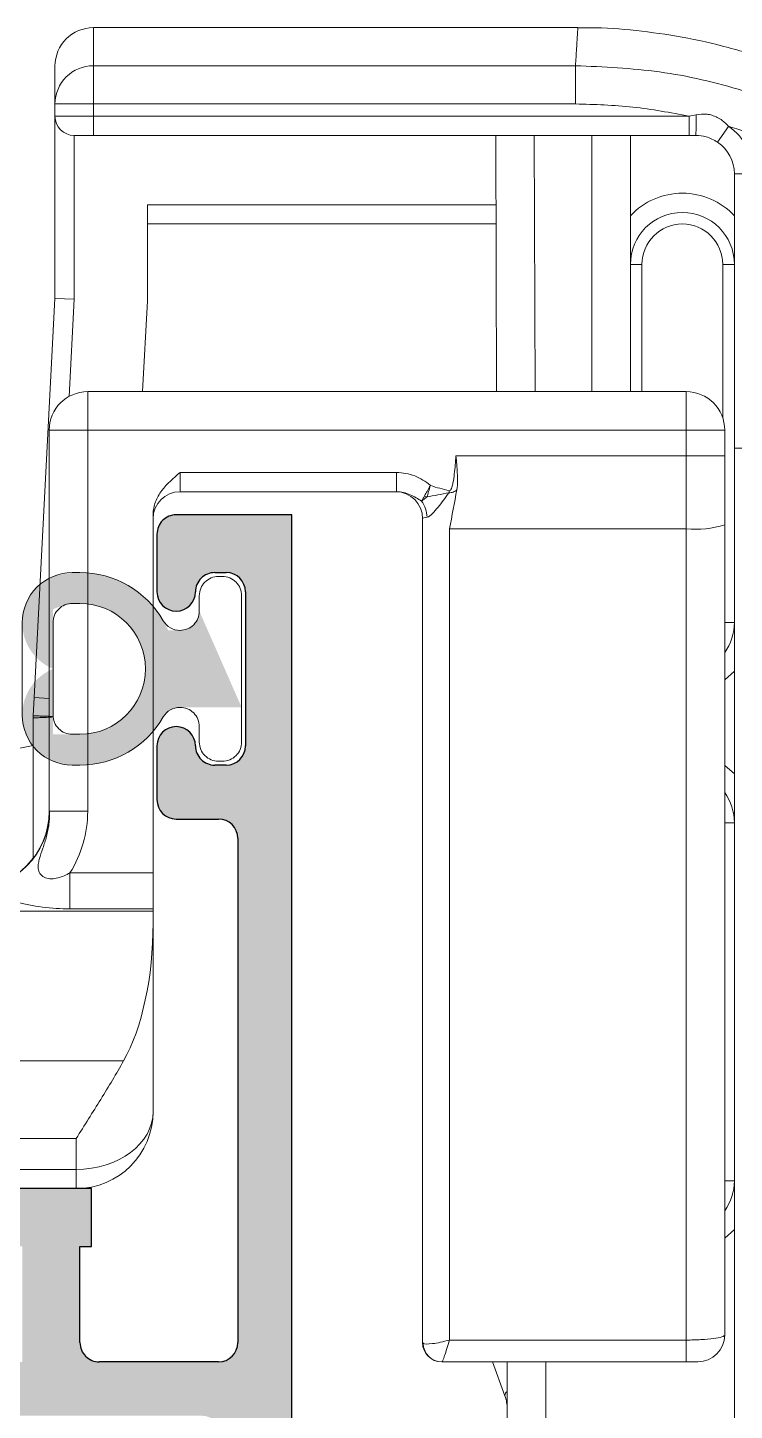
# Model space of a CAD drawing. Header units: millimetres. Extents: x 3069 to 3669, y 1489 to 1908.
# Drawn here: x 3624.56 to 3642.92, y 1727.79 to 1763.7 of the extents above; entities that cross this region are included whole.
import ezdxf

# ---------------------------------------------------------------- set-up
doc = ezdxf.new("R2010")
doc.units = ezdxf.units.MM
for name, color, linetype, lineweight in [('Detalles-Accesorios', 1, 'Continuous', 13), ('Perfil-Detalles', 7, 'Continuous', 25), ('Sombreado-Perfil dettalles', 7, 'Continuous', 0)]:
    doc.layers.add(name, color=color, linetype=linetype, lineweight=lineweight)

# ---------------------------------------------------------------- blocks, each defined once
blk = doc.blocks.new('Chingolo Banderola')
for p, q in [((12.735, 30.155), (0.15, 30.155)), ((0.15, 30.155), (0.15, 29.165)), ((-0.85, 28.172), (-0.85, 29.155)), ((0.15, 29.165), (0.15, 28.172)), ((0.15, 29.165), (12.673, 29.165)), ((12.673, 29.165), (12.673, 28.172)), ((-0.85, 27.855), (-0.85, 28.172)), ((-0.85, 28.172), (0.15, 28.172)), ((0.15, 28.172), (0.15, 27.855)), ((12.673, 28.172), (0.15, 28.172)), ((-0.85, 23.117), (-0.85, 27.855)), ((-0.85, 27.855), (0.15, 27.855)), ((0.15, 27.355), (0.15, 27.855)), ((0.15, 27.855), (15.626, 27.855)), ((15.626, 27.855), (15.809, 27.892)), ((15.626, 27.355), (15.626, 27.855)), ((0.15, 27.355), (-0.35, 27.355)), ((-0.35, 27.355), (-0.35, 23.104)), ((15.626, 27.355), (0.15, 27.355)), ((10.623, 20.7), (10.6, 27.355)), ((11.6, 27.355), (11.623, 20.7)), ((13.1, 20.7), (13.1, 27.355)), ((14.1, 27.355), (14.1, 20.7)), ((15.8, 27.355), (15.626, 27.355)), ((16.366, 27.179), (16.649, 27.591)), ((16.8, 19.229), (16.8, 26.355)), ((16.8, 26.355), (17.3, 26.355)), ((1.55, 23.055), (1.55, 25.555)), ((1.55, 25.555), (10.606, 25.555)), ((10.608, 25.055), (1.55, 25.055)), ((14.4, 24.005), (14.1, 24.005)), ((14.4, 24.005), (14.4, 20.7)), ((16.8, 24.005), (16.5, 24.005)), ((16.5, 20.012), (16.5, 24.005)), ((-1.393, 12.755), (-0.85, 23.117)), ((-0.35, 23.104), (-0.85, 23.117)), ((-0.35, 23.104), (-0.483, 20.576)), ((1.427, 20.7), (1.55, 23.055)), ((0, 20.7), (15.55, 20.7)), ((0, 20.7), (0, 19.7)), ((15.55, 20.7), (15.55, 19.7)), ((-1, 9.8), (-1, 19.7)), ((-1, 19.7), (0, 19.7)), ((0, 19.7), (0, 9.8)), ((15.55, 19.7), (0, 19.7)), ((15.55, 19.031), (15.55, 19.7)), ((16.55, 19.7), (15.55, 19.7)), ((16.55, 19.7), (16.55, 19.031)), ((16.8, 19.229), (17.3, 19.229)), ((9.567, 19.031), (15.55, 19.031)), ((15.55, 19.031), (15.55, 17.139)), ((15.55, 19.031), (16.55, 19.031)), ((16.55, 17.244), (16.55, 19.031)), ((2.4, 18.6), (8.027, 18.6)), ((2.4, 18.6), (2.4, 18.1)), ((8.027, 18.6), (8.027, 18.1)), ((8.027, 18.1), (2.4, 18.1)), ((1.7, 8.202), (1.7, 17.509)), ((8.7, -4), (8.7, 17.4)), ((16.55, 17.244), (16.55, -3.8)), ((9.4, 17.139), (9.4, -3.933)), ((15.55, 17.139), (9.4, 17.139)), ((15.55, -3.933), (15.55, 17.139)), ((16.8, 14.705), (16.55, 14.705)), ((16.8, 13.44), (16.55, 13.217)), ((-1.418, 12.281), (-1.393, 12.755)), ((-1, 12.734), (-1.393, 12.755)), ((-1, 12.27), (-1.418, 12.281)), ((-1.418, 8.576), (-1.418, 12.228)), ((-1.418, 11.513), (-1.893, 11.41)), ((16.55, 10.992), (16.8, 10.77)), ((-1, 9.8), (-0.993, 9.8)), ((-0.993, 9.8), (0, 9.8)), ((16.8, 9.505), (16.55, 9.505)), ((-0.461, 7.267), (-0.461, 8.202)), ((-0.461, 8.202), (1.7, 8.202)), ((1.7, 8.202), (1.7, 7.267)), ((1.7, 7.203), (-3.184, 7.203)), ((1.7, 7.267), (-0.461, 7.267)), ((1.7, 7.267), (1.7, 7.203)), ((1.7, 6.892), (1.7, 7.203)), ((1.7, 6.892), (1.7, 2)), ((-5.616, 3.316), (0.932, 3.316)), ((-18.38, 1.3), (-0.3, 1.3)), ((-0.3, 0.5), (-0.3, 1.3)), ((-5.347, 0.5), (-0.3, 0.5)), ((-0.3, 0), (-0.3, 0.5)), ((-0.3, 0), (-5.5, 0)), ((16.8, 0.205), (16.55, 0.205)), ((16.8, -1.06), (16.55, -1.283)), ((9.4, -3.933), (15.55, -3.933)), ((15.55, -3.933), (15.55, -4.5)), ((15.55, -4.5), (9.204, -4.5)), ((10.84, -5.38), (10.52, -4.5)), ((10.9, -6.82), (10.9, -4.5)), ((11.9, -4.5), (11.9, -6.82))]:
    blk.add_line(p, q)
for centre, radius, start, end in [((0.15, 29.155), 1, 90, 180), ((0.147, 28.168), 0.997, 89.8198, 179.8186), ((-0.35, 27.855), 0.5, 180, 270), ((7.766, 27.751), 8.043, 357.1765, 1.0035), ((15.8, 26.355), 1.5, 0, 55.5382), ((15.8, 26.355), 1, 0, 55.5382), ((15.45, 24.005), 1.85, 43.1363, 136.8637), ((15.45, 24.005), 1.35, 0, 180), ((15.45, 24.005), 1.05, 0, 180), ((0, 19.7), 1, 90, 180), ((15.55, 19.7), 1, 0, 90), ((2.4, 17.4), 0.7, 90, 180), ((8, 17.4), 0.7, 0, 90), ((8.037, 17.409), 0.779, 2.2743, 34.9907), ((15.797, 19.596), 2.469, 264.2541, 287.7477), ((15.45, 14.705), 1.35, 324.5691, 0), ((-0.919, 12.255), 0.5, 177, 183), ((15.45, 9.505), 1.35, 0, 35.4309), ((-3, 9.8), 2, 270, 0), ((-2.987, 9.793), 1.993, 270.1945, 0.1932), ((-3, 9.8), 3, 327.8172, 0), ((-0.3, 2), 2, 270, 0), ((15.45, 0.205), 1.35, 324.5691, 0), ((15.85, -3.8), 0.7, 270, 0), ((9.2, -4), 0.5, 180, 270), ((9.208, -4.005), 0.495, 181.5422, 269.5131), ((10.964, -5.377), 0.124, 120.8884, 181.285), ((9.9, -5.722), 1, 0, 19.9831)]:
    blk.add_arc(centre, radius, start, end)
for centre, major_axis, ratio, start_param, end_param in [((-0.3, 6.892), (0, 4.539), 0.44058, 3.805163, 4.712389), ((-0.3, 2), (2, 0), 0.75, 4.712389, 6.283185)]:
    blk.add_ellipse(centre, major_axis=major_axis, ratio=ratio, start_param=start_param, end_param=end_param)
for points, knots in [([(12.673, 29.165), (12.683, 29.318), (12.702, 29.624), (12.721, 29.924), (12.733, 30.119), (12.734, 30.143), (12.735, 30.155)], [0, 0, 0, 0, 0.249607, 0.499214, 0.749613, 1, 1, 1, 1]), ([(20.959, 27.694), (20.919, 27.722), (20.573, 27.964), (19.877, 28.355), (18.875, 28.857), (17.795, 29.292), (16.652, 29.652), (15.453, 29.924), (14.253, 30.089), (13.346, 30.161), (12.841, 30.148), (12.735, 30.146)], [0, 0, 0, 0, 0.01695, 0.145544, 0.274341, 0.403299, 0.546047, 0.687109, 0.826195, 0.963441, 1, 1, 1, 1]), ([(12.673, 29.165), (13.402, 29.135), (14.877, 29.072), (17.059, 28.557), (19.144, 27.766), (20.403, 26.992), (21.016, 26.615)], [0, 0, 0, 0, 0.247083, 0.499677, 0.756611, 1, 1, 1, 1]), ([(15.626, 27.855), (15.141, 27.947), (14.165, 28.131), (13.172, 28.158), (12.673, 28.172)], [0, 0, 0, 0, 0.497137, 1, 1, 1, 1]), ([(15.809, 27.892), (15.903, 27.903), (16.04, 27.92), (16.274, 27.871), (16.475, 27.772), (16.597, 27.645), (16.649, 27.591)], [0, 0, 0, 0, 0.301002, 0.438205, 0.761223, 1, 1, 1, 1]), ([(16.366, 27.179), (16.268, 27.235), (16.091, 27.335), (15.89, 27.349), (15.8, 27.355)], [0, 0, 0, 0, 0.556084, 1, 1, 1, 1]), ([(20.459, 25.79), (19.878, 26.147), (18.703, 26.869), (17.377, 27.372), (16.68, 27.582), (16.649, 27.591)], [0, 0, 0, 0, 0.483184, 0.977136, 1, 1, 1, 1]), ([(16.8, 16.291), (16.8, 16.778), (16.8, 17.754), (16.8, 18.736), (16.8, 19.229)], [0, 0, 0, 0, 0.498825, 1, 1, 1, 1]), ([(9.395, 18.126), (9.405, 18.124), (9.415, 18.129), (9.428, 18.144), (9.433, 18.152), (9.447, 18.179), (9.454, 18.197), (9.472, 18.253), (9.481, 18.292), (9.504, 18.407), (9.515, 18.484), (9.544, 18.718), (9.557, 18.874), (9.567, 19.031)], [0, 0, 0, 0, 0.03125, 0.03125, 0.0625, 0.0625, 0.125, 0.125, 0.25, 0.25, 0.5, 0.5, 1, 1, 1, 1]), ([(9.591, 18.152), (9.605, 18.225), (9.607, 18.298), (9.608, 18.445), (9.606, 18.518), (9.595, 18.738), (9.582, 18.885), (9.567, 19.031)], [0, 0, 0, 0, 0.25, 0.25, 0.5, 0.5, 1, 1, 1, 1]), ([(1.7, 17.509), (1.7, 17.622), (1.722, 17.733), (1.802, 17.943), (1.858, 18.039), (2.058, 18.31), (2.23, 18.456), (2.4, 18.6)], [0, 0, 0, 0, 0.25, 0.25, 0.5, 0.5, 1, 1, 1, 1]), ([(8.027, 18.6), (8.188, 18.6), (8.347, 18.569), (8.644, 18.452), (8.781, 18.367), (8.902, 18.264)], [0, 0, 0, 0, 0.5, 0.5, 1, 1, 1, 1]), ([(8.676, 17.856), (8.581, 17.913), (8.486, 17.975), (8.269, 18.07), (8.15, 18.1), (8.027, 18.1)], [0, 0, 0, 0, 0.5, 0.5, 1, 1, 1, 1]), ([(8.754, 17.998), (8.738, 17.967), (8.722, 17.94), (8.696, 17.893), (8.685, 17.872), (8.676, 17.856)], [0, 0, 0, 0, 0.5, 0.5, 1, 1, 1, 1]), ([(8.816, 17.966), (8.787, 17.942), (8.732, 17.897), (8.694, 17.869), (8.676, 17.856)], [0, 0, 0, 0, 0.532018, 1, 1, 1, 1]), ([(8.754, 17.998), (8.765, 18.017), (8.776, 18.037), (8.8, 18.08), (8.812, 18.102), (8.85, 18.169), (8.876, 18.216), (8.902, 18.264)], [0, 0, 0, 0, 0.25, 0.25, 0.5, 0.5, 1, 1, 1, 1]), ([(8.902, 18.264), (8.887, 18.21), (8.871, 18.157), (8.849, 18.081), (8.842, 18.056), (8.828, 18.009), (8.822, 17.987), (8.816, 17.966)], [0, 0, 0, 0, 0.5, 0.5, 0.75, 0.75, 1, 1, 1, 1]), ([(9.382, 18.075), (9.286, 18.055), (9.19, 18.036), (9, 18), (8.906, 17.983), (8.816, 17.966)], [0, 0, 0, 0, 0.5, 0.5, 1, 1, 1, 1]), ([(8.816, 17.44), (8.861, 17.447), (8.91, 17.489), (9.006, 17.583), (9.054, 17.639), (9.196, 17.815), (9.289, 17.944), (9.382, 18.075)], [0, 0, 0, 0, 0.25, 0.25, 0.5, 0.5, 1, 1, 1, 1]), ([(8.902, 18.264), (8.982, 18.234), (9.065, 18.211), (9.229, 18.167), (9.312, 18.147), (9.395, 18.126)], [0, 0, 0, 0, 0.5, 0.5, 1, 1, 1, 1]), ([(9.591, 18.152), (9.562, 18.128), (9.53, 18.107), (9.459, 18.079), (9.421, 18.073), (9.382, 18.075)], [0, 0, 0, 0, 0.5, 0.5, 1, 1, 1, 1]), ([(16.8, -22.759), (16.8, -20.013), (16.8, -14.521), (16.8, -3.511), (16.8, 6.763), (16.8, 14.289), (16.8, 16.291)], [0, 0, 0, 0, 0.211646, 0.42332, 0.846617, 1, 1, 1, 1]), ([(-1.418, 12.228), (-1.412, 12.229), (-1.401, 12.229), (-1.315, 12.231), (-1.188, 12.235), (-1.057, 12.24), (-0.967, 12.246), (-0.931, 12.25), (-0.922, 12.252), (-0.92, 12.253), (-0.919, 12.254), (-0.918, 12.254), (-0.918, 12.254), (-0.918, 12.255), (-0.918, 12.255), (-0.919, 12.255), (-0.919, 12.256), (-0.923, 12.258), (-0.941, 12.261), (-1.012, 12.267), (-1.133, 12.272), (-1.272, 12.277), (-1.372, 12.28), (-1.414, 12.281), (-1.417, 12.281), (-1.418, 12.281)], [0, 0, 0, 0, 0.10712, 0.214239, 0.321367, 0.428516, 0.481476, 0.494679, 0.497983, 0.498864, 0.499326, 0.499626, 0.499812, 0.499965, 0.500118, 0.500328, 0.500717, 0.502069, 0.508584, 0.534495, 0.639348, 0.744168, 0.851318, 0.958454, 1, 1, 1, 1]), ([(-0.993, 9.8), (-0.993, 9.8), (-0.993, 9.796), (-0.992, 9.79), (-0.992, 9.786), (-0.992, 9.777), (-0.991, 9.77), (-0.991, 9.749), (-0.991, 9.736), (-0.991, 9.694), (-0.992, 9.666), (-0.996, 9.583), (-1.001, 9.528), (-1.021, 9.362), (-1.043, 9.254), (-1.097, 9.044), (-1.13, 8.942), (-1.197, 8.744), (-1.233, 8.646), (-1.269, 8.506), (-1.279, 8.461), (-1.288, 8.37), (-1.287, 8.324), (-1.268, 8.237), (-1.249, 8.195), (-1.189, 8.123), (-1.148, 8.094), (-1.051, 8.056), (-0.995, 8.047), (-0.884, 8.048), (-0.828, 8.056), (-0.663, 8.098), (-0.56, 8.145), (-0.461, 8.202)], [0, 0, 0, 0, 0.003906, 0.003906, 0.007812, 0.007812, 0.015625, 0.015625, 0.03125, 0.03125, 0.0625, 0.0625, 0.125, 0.125, 0.25, 0.25, 0.375, 0.375, 0.5, 0.5, 0.5625, 0.5625, 0.625, 0.625, 0.6875, 0.6875, 0.75, 0.75, 0.8125, 0.8125, 0.875, 0.875, 1, 1, 1, 1]), ([(-0.461, 7.267), (-0.701, 7.267), (-0.94, 7.28), (-1.413, 7.342), (-1.647, 7.391), (-2.094, 7.517), (-2.308, 7.595), (-2.6, 7.7), (-2.693, 7.732), (-2.817, 7.769), (-2.856, 7.78), (-2.927, 7.795), (-2.96, 7.8), (-2.98, 7.8)], [0, 0, 0, 0, 0.25, 0.25, 0.5, 0.5, 0.75, 0.75, 0.875, 0.875, 0.9375, 0.9375, 1, 1, 1, 1]), ([(0.932, 3.316), (0.746, 2.986), (0.546, 2.654), (0.236, 2.151), (0.13, 1.982), (-0.083, 1.642), (-0.193, 1.469), (-0.3, 1.3)], [0, 0, 0, 0, 0.5, 0.5, 0.75, 0.75, 1, 1, 1, 1]), ([(8.713, -4.018), (8.744, -4.04), (8.835, -4.043), (9.082, -4.011), (9.242, -3.977), (9.4, -3.933)], [0, 0, 0, 0, 0.5, 0.5, 1, 1, 1, 1]), ([(9.204, -4.5), (9.213, -4.5), (9.239, -4.439), (9.309, -4.234), (9.355, -4.088), (9.4, -3.933)], [0, 0, 0, 0, 0.5, 0.5, 1, 1, 1, 1]), ([(15.55, -3.933), (15.682, -3.933), (15.812, -3.929), (16.054, -3.916), (16.165, -3.906), (16.349, -3.882), (16.424, -3.867), (16.524, -3.835), (16.55, -3.818), (16.55, -3.8)], [0, 0, 0, 0, 0.25, 0.25, 0.5, 0.5, 0.75, 0.75, 1, 1, 1, 1]), ([(15.85, -4.5), (15.85, -4.5), (15.818, -4.5), (15.708, -4.5), (15.63, -4.5), (15.55, -4.5)], [0, 0, 0, 0, 0.5, 0.5, 1, 1, 1, 1])]:
    blk.add_open_spline(points, degree=3, knots=knots)
for points in [[(8, 18.1), (8, 18.1), (8.009, 18.1), (8.027, 18.1)], [(8.816, 17.966), (8.796, 17.977), (8.773, 17.984), (8.754, 17.998)], [(9.382, 18.075), (9.387, 18.092), (9.391, 18.109), (9.395, 18.126)], [(9.591, 18.152), (9.529, 17.813), (9.464, 17.475), (9.4, 17.139)], [(8.816, 17.44), (8.741, 17.428), (8.7, 17.414), (8.7, 17.4)], [(8.7, -4), (8.7, -4.006), (8.704, -4.012), (8.713, -4.018)]]:
    blk.add_open_spline(points, degree=3)
blk = doc.blocks.new('*U47')
h = blk.add_hatch(color=7)
h.dxf.hatch_style = 1
h.paths.add_polyline_path([(1, -1.052), (1, 0.55), (-1.5, -0.55, -0.414214), (-1, -1.05), (-1, -1.359, 0.37728), (-2.4, -4.35, 0.666667), (0, -4.35, 0.819804), (2.5, -3.85, 0.289686), (1.253, -1.486, -0.269529)])
h.paths.add_polyline_path([(1.7, -3.65), (1.7, -4.35), (-1.549, -4.35, -1.238382)], flags=16)
for points in [[(1, -1.05, -0.414214), (1.5, -0.55), (1.9, -0.55, 0.414214), (2.4, -0.05), (2.4, 0.05, 0.414214), (1.9, 0.55), (-1.9, 0.55, 0.414214), (-2.4, 0.05), (-2.4, -0.05, 0.414214), (-1.9, -0.55), (-1.5, -0.55, -0.414214), (-1, -1.05), (-1, -1.052, -0.267949), (-1.25, -1.485, 0.267949), (-2.5, -3.65), (-2.5, -3.85, 0.414214), (-1.2, -5.15), (1.2, -5.15, 0.414214), (2.5, -3.85), (2.5, -3.65, 0.267949), (1.25, -1.485, -0.267949), (1, -1.052)], [(1.7, -3.85), (1.7, -3.65, 1), (-1.7, -3.65), (-1.7, -3.85, 0.414214), (-1.2, -4.35), (1.2, -4.35, 0.414214)]]:
    blk.add_lwpolyline(points, format="xyb", close=True)
blk = doc.blocks.new('208_d')
at = {"layer": 'Sombreado-Perfil dettalles'}
h = blk.add_hatch(color=256, dxfattribs=at)
edge = h.paths.add_edge_path(flags=16)
edge.add_arc((0.6, 17.9), 0.5, -90, 0, ccw=False)
edge.add_line((0.6, 17.4), (-4.666, 17.4))
edge.add_arc((-4.666, 17.9), 0.5, 146.3099, 270, ccw=False)
edge.add_line((-5.082, 18.177), (-4.6, 18.9))
edge.add_line((-4.6, 18.9), (-5.6, 18.9))
edge.add_line((-5.6, 18.9), (-5.6, 33.4))
edge.add_line((-5.6, 33.4), (-1.6, 33.4))
edge.add_line((-1.6, 33.4), (-1.4, 33.6))
edge.add_line((-1.4, 33.6), (26.7, 33.6))
edge.add_line((26.7, 33.6), (26.9, 33.4))
edge.add_line((26.9, 33.4), (30.9, 33.4))
edge.add_line((30.9, 33.4), (30.9, 31.9))
edge.add_line((30.9, 31.9), (31.9, 31.9))
edge.add_arc((31.9, 32.4), 0.5, 270, 360)
edge.add_line((32.4, 32.4), (32.4, 33.1))
edge.add_arc((32.9, 33.1), 0.5, 90, 180, ccw=False)
edge.add_line((32.9, 33.6), (44.4, 33.6))
edge.add_arc((44.4, 32.6), 1, 0, 90, ccw=False)
edge.add_line((45.4, 32.6), (45.4, 24.7))
edge.add_arc((44.4, 24.7), 1, -90, 0, ccw=False)
edge.add_line((44.4, 23.7), (38.045, 23.7))
edge.add_arc((38.045, 20.8), 2.9, 90, 165)
edge.add_line((35.244, 21.551), (34.633, 19.271))
edge.add_arc((34.15, 19.4), 0.5, 270, 345, ccw=False)
edge.add_line((34.15, 18.9), (32.9, 18.9))
edge.add_arc((32.9, 19.4), 0.5, 180, 270, ccw=False)
edge.add_line((32.4, 19.4), (32.4, 19.9))
edge.add_arc((31.9, 19.9), 0.5, 0, 90)
edge.add_line((31.9, 20.4), (30.9, 20.4))
edge.add_line((30.9, 20.4), (30.9, 18.9))
edge.add_line((30.9, 18.9), (29.4, 18.9))
edge.add_line((29.4, 18.9), (29.4, 18))
edge.add_arc((29.9, 18), 0.5, 180, 270)
edge.add_line((29.9, 17.5), (33.507, 17.5))
edge.add_arc((33.507, 17), 0.5, -15, 90, ccw=False)
edge.add_line((33.99, 16.871), (33.025, 13.271))
edge.add_arc((32.542, 13.4), 0.5, 270, 345, ccw=False)
edge.add_line((32.542, 12.9), (21.9, 12.9))
edge.add_arc((21.9, 13.4), 0.5, 180, 270, ccw=False)
edge.add_line((21.4, 13.4), (21.4, 16.9))
edge.add_arc((20.9, 16.9), 0.5, 0, 90)
edge.add_line((20.9, 17.4), (19.4, 17.4))
edge.add_arc((19.4, 17.9), 0.5, 180, 270, ccw=False)
edge.add_line((18.9, 17.9), (18.9, 18.4))
edge.add_arc((18.4, 18.4), 0.5, 0, 90)
edge.add_line((18.4, 18.9), (1.6, 18.9))
edge.add_arc((1.6, 18.4), 0.5, 90, 180)
edge.add_line((1.1, 18.4), (1.1, 17.9))
edge = h.paths.add_edge_path()
edge.add_line((-3.5, -5.5), (-3.5, -4))
edge.add_arc((-4, -4), 0.5, 0, 180)
edge.add_arc((-5, -4), 0.5, -90, 0, ccw=False)
edge.add_line((-5, -4.5), (-5.3, -4.5))
edge.add_arc((-5.3, -4), 0.5, 180, 270, ccw=False)
edge.add_line((-5.8, -4), (-5.8, 0))
edge.add_arc((-5.3, 0), 0.5, 90, 180, ccw=False)
edge.add_line((-5.3, 0.5), (-5, 0.5))
edge.add_arc((-5, 0), 0.5, 0, 90, ccw=False)
edge.add_arc((-4, 0), 0.5, 180, 360)
edge.add_line((-3.5, 0), (-3.5, 1.4))
edge.add_arc((-4, 1.4), 0.5, 0, 90)
edge.add_line((-4, 1.9), (-5.1, 1.9))
edge.add_arc((-5.1, 2.4), 0.5, 180, 270, ccw=False)
edge.add_line((-5.6, 2.4), (-5.6, 15.5))
edge.add_arc((-5.1, 15.5), 0.5, 90, 180, ccw=False)
edge.add_line((-5.1, 16), (-2, 16))
edge.add_arc((-2, 15.5), 0.5, 0, 90, ccw=False)
edge.add_line((-1.5, 15.5), (-1.5, 13))
edge.add_line((-1.5, 13), (-1.8, 13))
edge.add_line((-1.8, 13), (-1.8, 11.5))
edge.add_line((-1.8, 11.5), (2.5, 11.5))
edge.add_line((2.5, 11.5), (2.5, 13))
edge.add_line((2.5, 13), (0, 13))
edge.add_line((0, 13), (0, 16))
edge.add_line((0, 16), (2.5, 16))
edge.add_line((2.5, 16), (2.5, 17.5))
edge.add_line((2.5, 17.5), (17.5, 17.5))
edge.add_line((17.5, 17.5), (17.5, 16))
edge.add_line((17.5, 16), (20, 16))
edge.add_line((20, 16), (20, 13))
edge.add_line((20, 13), (17.5, 13))
edge.add_line((17.5, 13), (17.5, 11.5))
edge.add_line((17.5, 11.5), (32.465, 11.5))
edge.add_arc((32.465, 13.5), 2, 270, 345)
edge.add_line((34.397, 12.982), (36.596, 21.188))
edge.add_arc((38.045, 20.8), 1.5, 90, 165, ccw=False)
edge.add_line((38.045, 22.3), (44.4, 22.3))
edge.add_arc((44.4, 21.3), 1, 0, 90, ccw=False)
edge.add_line((45.4, 21.3), (45.4, 19.5))
edge.add_line((45.4, 19.5), (46.8, 19.5))
edge.add_line((46.8, 19.5), (46.8, 32.5))
edge.add_arc((47.3, 32.5), 0.5, 90, 180, ccw=False)
edge.add_line((47.3, 33), (51.1, 33))
edge.add_arc((51.1, 32.5), 0.5, 0, 90, ccw=False)
edge.add_line((51.6, 32.5), (51.6, 27))
edge.add_line((51.6, 27), (53, 27))
edge.add_line((53, 27), (53, 62))
edge.add_line((53, 62), (41, 62))
edge.add_line((41, 62), (41, 60.243))
edge.add_line((41, 60.243), (42.2, 59.55))
edge.add_line((42.2, 59.55), (42.2, 60.8))
edge.add_line((42.2, 60.8), (44.7, 60.8))
edge.add_line((44.7, 60.8), (44.7, 54.3))
edge.add_line((44.7, 54.3), (42.2, 54.3))
edge.add_line((42.2, 54.3), (42.2, 55.55))
edge.add_line((42.2, 55.55), (41, 54.857))
edge.add_line((41, 54.857), (41, 53.1))
edge.add_line((41, 53.1), (45.1, 53.1))
edge.add_arc((45.1, 54.1), 1, 270, 360)
edge.add_line((46.1, 54.1), (46.1, 59.6))
edge.add_arc((47.1, 59.6), 1, 90, 180, ccw=False)
edge.add_line((47.1, 60.6), (50.6, 60.6))
edge.add_arc((50.6, 59.6), 1, 0, 90, ccw=False)
edge.add_line((51.6, 59.6), (51.6, 37))
edge.add_arc((49.6, 37), 2, -90, 0, ccw=False)
edge.add_line((49.6, 35), (14.5, 35))
edge.add_arc((14.5, 35.5), 0.5, 180, 270, ccw=False)
edge.add_line((14, 35.5), (14, 40))
edge.add_line((14, 40), (11.5, 40))
edge.add_line((11.5, 40), (10.5, 39))
edge.add_line((10.5, 39), (10.5, 38))
edge.add_line((10.5, 38), (12.5, 38))
edge.add_line((12.5, 38), (12.5, 35))
edge.add_line((12.5, 35), (-5.5, 35))
edge.add_line((-5.5, 35), (-5.5, 38))
edge.add_line((-5.5, 38), (-3.5, 38))
edge.add_line((-3.5, 38), (-3.5, 39))
edge.add_line((-3.5, 39), (-4.5, 40))
edge.add_line((-4.5, 40), (-7, 40))
edge.add_line((-7, 40), (-7, -6))
edge.add_line((-7, -6), (-4, -6))
edge.add_arc((-4, -5.5), 0.5, 270, 360)
at = {"layer": 'Perfil-Detalles'}
for p, q in [((-7, 40), (-7, -6)), ((-5.1, 16), (-2, 16)), ((-5.6, 2.4), (-5.6, 15.5)), ((-1.5, 15.5), (-1.5, 13)), ((-1.5, 13), (-1.8, 13)), ((-1.8, 13), (-1.8, 11.5)), ((-1.8, 11.5), (2.5, 11.5)), ((-4, 1.9), (-5.1, 1.9)), ((-3.5, 0), (-3.5, 1.4)), ((-5.3, 0.5), (-5, 0.5)), ((-5.8, -4), (-5.8, 0)), ((-3.5, -5.5), (-3.5, -4)), ((-5, -4.5), (-5.3, -4.5)), ((-7, -6), (-4, -6))]:
    blk.add_line(p, q, dxfattribs=at)
for centre, start, end in [((-5.1, 15.5), 90, 180), ((-2, 15.5), 360, 90), ((-5.1, 2.4), 180, 270), ((-4, 1.4), 0, 90), ((-5.3, 0), 90, 180), ((-5, 0), 360, 90), ((-4, 0), 180, 0), ((-4, -4), 0, 180), ((-5.3, -4), 180, 270), ((-5, -4), 270, 0), ((-4, -5.5), 270, 0)]:
    blk.add_arc(centre, 0.5, start, end, dxfattribs=at)

msp = doc.modelspace()

# ---------------------------------------------------------------- block references
at = {"layer": 'Detalles-Accesorios'}
msp.add_blockref('Chingolo Banderola', (3626.116, 1733.546), dxfattribs=at)
at = {"layer": 'Detalles-Accesorios', "rotation": 270}
msp.add_blockref('*U47', (3629.566, 1747.046), dxfattribs=at)
at = {"layer": 'Perfil-Detalles', "rotation": 180}
msp.add_blockref('208_d', (3624.416, 1745.046), dxfattribs=at)

doc.saveas('drawing.dxf')
